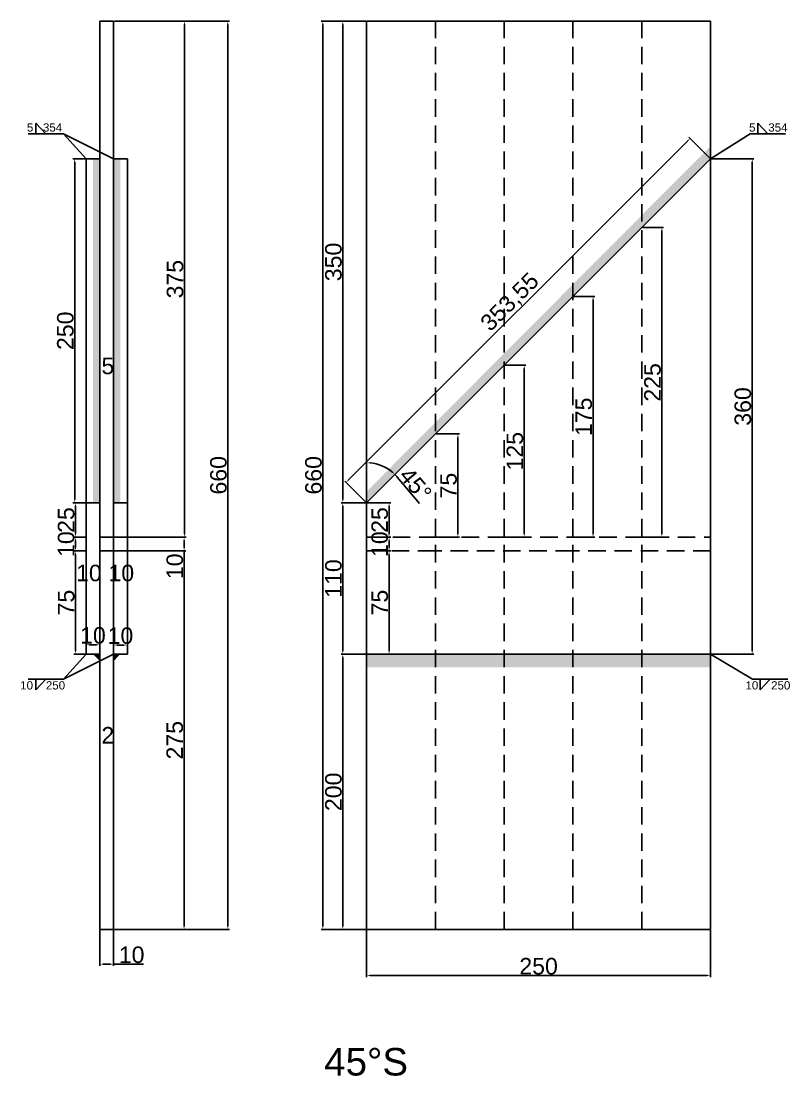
# Model space of a CAD drawing. Header units: millimetres. Extents: x 1455 to 24185, y -7314 to 4772.
# Drawn here: x 4945 to 5504, y -3964 to -3198 of the extents above; entities that cross this region are included whole.
import ezdxf

# ---------------------------------------------------------------- set-up
doc = ezdxf.new("R2010")
doc.units = ezdxf.units.MM
doc.linetypes.add('DASHED', pattern=[19.05, 12.7, -6.35])
doc.linetypes.add('JIS_09_08', pattern=[10.75, 8, -0.55, 0.55, -0.55, 0.55, -0.55])
for name, color, linetype in [('尺寸标注', 6, 'Continuous'), ('标号', 4, 'Continuous'), ('焊缝', 250, 'Continuous')]:
    doc.layers.add(name, color=color, linetype=linetype)
doc.styles.get("Standard").update_dxf_attribs({"font": 'arial.ttf'})
doc.dimstyles.new('ISO-25-JHF', dxfattribs={"dimtxt": 12, "dimasz": 2.5, "dimexe": 1.25, "dimexo": 0.625, "dimtad": 1, "dimtxsty": 'Standard', "dimcen": 2.5, "dimadec": 0, "dimazin": 0, "dimtfac": 1, "dimtmove": 0, "dimatfit": 3, "dimfxl": 1, "dimarcsym": 0})

# ---------------------------------------------------------------- blocks, each defined once
blk = doc.blocks.new('*D527')
at = {"layer": 'Defpoints', "color": 0, "transparency": 16777216}
for p in [(5002.03, -3857.61), (5012.03, -3857.61), (5012.03, -3882.81)]:
    blk.add_point(p, dxfattribs=at)
at = {"layer": '尺寸标注', "color": 0, "lineweight": -2, "transparency": 16777216}
for p, q in [((5002.03, -3858.23), (5002.03, -3884.06)), ((5012.03, -3858.23), (5012.03, -3884.06)), ((5004.53, -3882.81), (5009.53, -3882.81)), ((5012.03, -3882.81), (5033.8, -3882.81))]:
    blk.add_line(p, q, dxfattribs=at)
at = {"layer": '尺寸标注', "color": 0, "transparency": 16777216}
for points in [[(5004.53, -3882.39), (5004.53, -3883.22), (5002.03, -3882.81)], [(5009.53, -3882.39), (5009.53, -3883.22), (5012.03, -3882.81)]]:
    blk.add_solid(points, dxfattribs=at)
at = {"layer": '尺寸标注', "color": 0, "transparency": 16777216, "insert": (5025.17, -3876.05), "char_height": 12, "attachment_point": 5}
blk.add_mtext('10', dxfattribs=at)
blk = doc.blocks.new('*D528')
at = {"layer": 'Defpoints', "color": 0, "transparency": 16777216}
for p in [(5002.03, -3650.72), (4992.03, -3657.61), (5002.03, -3657.61)]:
    blk.add_point(p, dxfattribs=at)
at = {"layer": '尺寸标注', "color": 0, "lineweight": -2, "transparency": 16777216}
for p, q in [((4992.03, -3656.98), (4992.03, -3649.47)), ((4994.53, -3650.72), (4999.53, -3650.72)), ((5002.03, -3656.98), (5002.03, -3649.47))]:
    blk.add_line(p, q, dxfattribs=at)
at = {"layer": '尺寸标注', "color": 0, "transparency": 16777216}
for points in [[(4994.53, -3650.31), (4994.53, -3651.14), (4992.03, -3650.72)], [(4999.53, -3650.31), (4999.53, -3651.14), (5002.03, -3650.72)]]:
    blk.add_solid(points, dxfattribs=at)
at = {"layer": '尺寸标注', "color": 0, "transparency": 16777216, "insert": (4997.03, -3643.97), "char_height": 12, "attachment_point": 5}
blk.add_mtext('10', dxfattribs=at)
blk = doc.blocks.new('*D529')
at = {"layer": 'Defpoints', "color": 0, "transparency": 16777216}
for p in [(5022.03, -3650.94), (5012.03, -3657.61), (5022.03, -3657.61)]:
    blk.add_point(p, dxfattribs=at)
at = {"layer": '尺寸标注', "color": 0, "lineweight": -2, "transparency": 16777216}
for p, q in [((5012.03, -3656.98), (5012.03, -3649.69)), ((5014.53, -3650.94), (5019.53, -3650.94)), ((5022.03, -3656.98), (5022.03, -3649.69))]:
    blk.add_line(p, q, dxfattribs=at)
at = {"layer": '尺寸标注', "color": 0, "transparency": 16777216}
for points in [[(5014.53, -3650.52), (5014.53, -3651.36), (5012.03, -3650.94)], [(5019.53, -3650.52), (5019.53, -3651.36), (5022.03, -3650.94)]]:
    blk.add_solid(points, dxfattribs=at)
at = {"layer": '尺寸标注', "color": 0, "transparency": 16777216, "insert": (5017.03, -3644.19), "char_height": 12, "attachment_point": 5}
blk.add_mtext('10', dxfattribs=at)
blk = doc.blocks.new('*D483')
at = {"layer": 'Defpoints', "color": 0, "transparency": 16777216}
for p in [(5012.03, -3197.61), (5012.03, -3572.61), (5063.5, -3572.61)]:
    blk.add_point(p, dxfattribs=at)
at = {"layer": '尺寸标注', "color": 0, "lineweight": -2, "transparency": 16777216}
for p, q in [((5012.66, -3197.61), (5064.75, -3197.61)), ((5063.5, -3200.11), (5063.5, -3570.11)), ((5012.66, -3572.61), (5064.75, -3572.61))]:
    blk.add_line(p, q, dxfattribs=at)
at = {"layer": '尺寸标注', "color": 0, "transparency": 16777216}
for points in [[(5063.08, -3200.11), (5063.92, -3200.11), (5063.5, -3197.61)], [(5063.08, -3570.11), (5063.92, -3570.11), (5063.5, -3572.61)]]:
    blk.add_solid(points, dxfattribs=at)
at = {"layer": '尺寸标注', "color": 0, "transparency": 16777216, "insert": (5056.74, -3385.11), "char_height": 12, "attachment_point": 5, "rotation": 90}
blk.add_mtext('375', dxfattribs=at)
blk = doc.blocks.new('*D484')
at = {"layer": 'Defpoints', "color": 0, "transparency": 16777216}
for p in [(5063.5, -3572.61), (5063.29, -3582.61), (5063.5, -3582.61)]:
    blk.add_point(p, dxfattribs=at)
at = {"layer": '尺寸标注', "color": 0, "lineweight": -2, "transparency": 16777216}
for p, q in [((5062.88, -3572.61), (5062.04, -3572.61)), ((5063.29, -3575.11), (5063.29, -3580.11)), ((5062.88, -3582.61), (5062.04, -3582.61)), ((5063.29, -3582.61), (5063.29, -3602.38))]:
    blk.add_line(p, q, dxfattribs=at)
at = {"layer": '尺寸标注', "color": 0, "transparency": 16777216}
for points in [[(5062.88, -3575.11), (5063.71, -3575.11), (5063.29, -3572.61)], [(5062.88, -3580.11), (5063.71, -3580.11), (5063.29, -3582.61)]]:
    blk.add_solid(points, dxfattribs=at)
at = {"layer": '尺寸标注', "color": 0, "transparency": 16777216, "insert": (5056.54, -3593.74), "char_height": 12, "attachment_point": 5, "rotation": 90}
blk.add_mtext('10', dxfattribs=at)
blk = doc.blocks.new('*D530')
at = {"layer": 'Defpoints', "color": 0, "transparency": 16777216}
for p in [(5012.03, -3197.61), (5095.03, -3197.61), (5012.03, -3857.61)]:
    blk.add_point(p, dxfattribs=at)
at = {"layer": '尺寸标注', "color": 0, "lineweight": -2, "transparency": 16777216}
for p, q in [((5012.66, -3197.61), (5096.28, -3197.61)), ((5095.03, -3855.11), (5095.03, -3200.11)), ((5012.66, -3857.61), (5096.28, -3857.61))]:
    blk.add_line(p, q, dxfattribs=at)
at = {"layer": '尺寸标注', "color": 0, "transparency": 16777216}
for points in [[(5094.61, -3200.11), (5095.44, -3200.11), (5095.03, -3197.61)], [(5094.61, -3855.11), (5095.44, -3855.11), (5095.03, -3857.61)]]:
    blk.add_solid(points, dxfattribs=at)
at = {"layer": '尺寸标注', "color": 0, "transparency": 16777216, "insert": (5088.27, -3527.61), "char_height": 12, "attachment_point": 5, "rotation": 90}
blk.add_mtext('660', dxfattribs=at)
blk = doc.blocks.new('*D531')
at = {"layer": 'Defpoints', "color": 0, "transparency": 16777216}
for p in [(5012.03, -3582.61), (5012.03, -3857.61), (5063.26, -3857.61)]:
    blk.add_point(p, dxfattribs=at)
at = {"layer": '尺寸标注', "color": 0, "lineweight": -2, "transparency": 16777216}
for p, q in [((5012.66, -3582.61), (5064.51, -3582.61)), ((5063.26, -3585.11), (5063.26, -3855.11)), ((5012.66, -3857.61), (5064.51, -3857.61))]:
    blk.add_line(p, q, dxfattribs=at)
at = {"layer": '尺寸标注', "color": 0, "transparency": 16777216}
for points in [[(5062.84, -3585.11), (5063.68, -3585.11), (5063.26, -3582.61)], [(5062.84, -3855.11), (5063.68, -3855.11), (5063.26, -3857.61)]]:
    blk.add_solid(points, dxfattribs=at)
at = {"layer": '尺寸标注', "color": 0, "transparency": 16777216, "insert": (5056.51, -3720.11), "char_height": 12, "attachment_point": 5, "rotation": 90}
blk.add_mtext('275', dxfattribs=at)
blk = doc.blocks.new('*D532')
at = {"layer": 'Defpoints', "color": 0, "transparency": 16777216}
for p in [(4984.35, -3582.61), (4992.03, -3582.61), (4992.03, -3657.61)]:
    blk.add_point(p, dxfattribs=at)
at = {"layer": '尺寸标注', "color": 0, "lineweight": -2, "transparency": 16777216}
for p, q in [((4991.41, -3582.61), (4983.1, -3582.61)), ((4984.35, -3655.11), (4984.35, -3585.11)), ((4991.41, -3657.61), (4983.1, -3657.61))]:
    blk.add_line(p, q, dxfattribs=at)
at = {"layer": '尺寸标注', "color": 0, "transparency": 16777216}
for points in [[(4983.94, -3585.11), (4984.77, -3585.11), (4984.35, -3582.61)], [(4983.94, -3655.11), (4984.77, -3655.11), (4984.35, -3657.61)]]:
    blk.add_solid(points, dxfattribs=at)
at = {"layer": '尺寸标注', "color": 0, "transparency": 16777216, "insert": (4977.63, -3620.11), "char_height": 12, "attachment_point": 5, "rotation": 90}
blk.add_mtext('75', dxfattribs=at)
blk = doc.blocks.new('*D533')
at = {"layer": 'Defpoints', "color": 0, "transparency": 16777216}
for p in [(4984.35, -3547.61), (4992.03, -3547.61), (4992.03, -3572.61)]:
    blk.add_point(p, dxfattribs=at)
at = {"layer": '尺寸标注', "color": 0, "lineweight": -2, "transparency": 16777216}
for p, q in [((4991.41, -3547.61), (4983.1, -3547.61)), ((4984.35, -3570.11), (4984.35, -3550.11)), ((4991.41, -3572.61), (4983.1, -3572.61))]:
    blk.add_line(p, q, dxfattribs=at)
at = {"layer": '尺寸标注', "color": 0, "transparency": 16777216}
for points in [[(4983.94, -3550.11), (4984.77, -3550.11), (4984.35, -3547.61)], [(4983.94, -3570.11), (4984.77, -3570.11), (4984.35, -3572.61)]]:
    blk.add_solid(points, dxfattribs=at)
at = {"layer": '尺寸标注', "color": 0, "transparency": 16777216, "insert": (4977.6, -3560.11), "char_height": 12, "attachment_point": 5, "rotation": 90}
blk.add_mtext('25', dxfattribs=at)
blk = doc.blocks.new('*D485')
at = {"layer": 'Defpoints', "color": 0, "transparency": 16777216}
for p in [(4982.03, -3572.61), (4984.35, -3572.61), (4982.03, -3582.61)]:
    blk.add_point(p, dxfattribs=at)
at = {"layer": '尺寸标注', "color": 0, "lineweight": -2, "transparency": 16777216}
for p, q in [((4982.66, -3572.61), (4985.6, -3572.61)), ((4984.35, -3580.11), (4984.35, -3575.11)), ((4982.66, -3582.61), (4985.6, -3582.61))]:
    blk.add_line(p, q, dxfattribs=at)
at = {"layer": '尺寸标注', "color": 0, "transparency": 16777216}
for points in [[(4983.94, -3575.11), (4984.77, -3575.11), (4984.35, -3572.61)], [(4983.94, -3580.11), (4984.77, -3580.11), (4984.35, -3582.61)]]:
    blk.add_solid(points, dxfattribs=at)
at = {"layer": '尺寸标注', "color": 0, "transparency": 16777216, "insert": (4977.6, -3577.61), "char_height": 12, "attachment_point": 5, "rotation": 90}
blk.add_mtext('10', dxfattribs=at)
blk = doc.blocks.new('*D486')
at = {"layer": 'Defpoints', "color": 0, "transparency": 16777216}
for p in [(5195.89, -3247.61), (5295.89, -3447.61), (5203.42, -3519.49), (5195.89, -3547.61), (5195.89, -3907.61)]:
    blk.add_point(p, dxfattribs=at)
at = {"layer": '尺寸标注', "color": 0, "lineweight": -2, "transparency": 16777216}
blk.add_line((5218.17, -3528.87), (5234.44, -3548.2), dxfattribs=at)
for start, end in [(49.92197, 85.07803), (40.07803, 45)]:
    blk.add_arc((5195.89, -3547.61), 29.11, start, end, dxfattribs=at)
at = {"layer": '尺寸标注', "color": 0, "transparency": 16777216}
for points in [[(5198.37, -3519.02), (5198.41, -3518.19), (5195.89, -3518.5)], [(5214.91, -3525.03), (5214.35, -3525.64), (5216.47, -3527.02)]]:
    blk.add_solid(points, dxfattribs=at)
at = {"layer": '尺寸标注', "color": 0, "transparency": 16777216, "insert": (5231.45, -3534.2), "char_height": 12, "attachment_point": 5, "rotation": 310.07803}
blk.add_mtext('45°', dxfattribs=at)
blk = doc.blocks.new('*D487')
at = {"layer": 'Defpoints', "color": 0, "transparency": 16777216}
for p in [(5195.89, -3857.61), (5445.89, -3857.61), (5445.89, -3891.11)]:
    blk.add_point(p, dxfattribs=at)
at = {"layer": '尺寸标注', "color": 0, "lineweight": -2, "transparency": 16777216}
for p, q in [((5195.89, -3858.23), (5195.89, -3892.36)), ((5445.89, -3858.23), (5445.89, -3892.36)), ((5198.39, -3891.11), (5443.39, -3891.11))]:
    blk.add_line(p, q, dxfattribs=at)
at = {"layer": '尺寸标注', "color": 0, "transparency": 16777216}
for points in [[(5198.39, -3890.69), (5198.39, -3891.53), (5195.89, -3891.11)], [(5443.39, -3890.69), (5443.39, -3891.53), (5445.89, -3891.11)]]:
    blk.add_solid(points, dxfattribs=at)
at = {"layer": '尺寸标注', "color": 0, "transparency": 16777216, "insert": (5320.89, -3884.36), "char_height": 12, "attachment_point": 5}
blk.add_mtext('250', dxfattribs=at)
blk = doc.blocks.new('*D534')
at = {"layer": 'Defpoints', "color": 0, "transparency": 16777216}
for p in [(5195.89, -3197.61), (5164.1, -3857.61), (5195.89, -3857.61)]:
    blk.add_point(p, dxfattribs=at)
at = {"layer": '尺寸标注', "color": 0, "lineweight": -2, "transparency": 16777216}
for p, q in [((5195.27, -3197.61), (5162.85, -3197.61)), ((5164.1, -3200.11), (5164.1, -3855.11)), ((5195.27, -3857.61), (5162.85, -3857.61))]:
    blk.add_line(p, q, dxfattribs=at)
at = {"layer": '尺寸标注', "color": 0, "transparency": 16777216}
for points in [[(5163.69, -3200.11), (5164.52, -3200.11), (5164.1, -3197.61)], [(5163.69, -3855.11), (5164.52, -3855.11), (5164.1, -3857.61)]]:
    blk.add_solid(points, dxfattribs=at)
at = {"layer": '尺寸标注', "color": 0, "transparency": 16777216, "insert": (5157.35, -3527.61), "char_height": 12, "attachment_point": 5, "rotation": 90}
blk.add_mtext('660', dxfattribs=at)
blk = doc.blocks.new('*D535')
at = {"layer": 'Defpoints', "color": 0, "transparency": 16777216}
for p in [(5445.89, -3297.61), (5476.13, -3297.61), (5445.89, -3657.61)]:
    blk.add_point(p, dxfattribs=at)
at = {"layer": '尺寸标注', "color": 0, "lineweight": -2, "transparency": 16777216}
for p, q in [((5446.52, -3297.61), (5477.38, -3297.61)), ((5476.13, -3655.11), (5476.13, -3300.11)), ((5446.52, -3657.61), (5477.38, -3657.61))]:
    blk.add_line(p, q, dxfattribs=at)
at = {"layer": '尺寸标注', "color": 0, "transparency": 16777216}
for points in [[(5475.71, -3300.11), (5476.55, -3300.11), (5476.13, -3297.61)], [(5475.71, -3655.11), (5476.55, -3655.11), (5476.13, -3657.61)]]:
    blk.add_solid(points, dxfattribs=at)
at = {"layer": '尺寸标注', "color": 0, "transparency": 16777216, "insert": (5469.37, -3477.61), "char_height": 12, "attachment_point": 5, "rotation": 90}
blk.add_mtext('360', dxfattribs=at)
blk = doc.blocks.new('*D536')
at = {"layer": 'Defpoints', "color": 0, "transparency": 16777216}
for p in [(5195.89, -3547.61), (5178.62, -3657.61), (5195.89, -3657.61)]:
    blk.add_point(p, dxfattribs=at)
at = {"layer": '尺寸标注', "color": 0, "lineweight": -2, "transparency": 16777216}
for p, q in [((5195.27, -3547.61), (5177.37, -3547.61)), ((5178.62, -3550.11), (5178.62, -3655.11)), ((5195.27, -3657.61), (5177.37, -3657.61))]:
    blk.add_line(p, q, dxfattribs=at)
at = {"layer": '尺寸标注', "color": 0, "transparency": 16777216}
for points in [[(5178.2, -3550.11), (5179.03, -3550.11), (5178.62, -3547.61)], [(5178.2, -3655.11), (5179.03, -3655.11), (5178.62, -3657.61)]]:
    blk.add_solid(points, dxfattribs=at)
at = {"layer": '尺寸标注', "color": 0, "transparency": 16777216, "insert": (5171.86, -3602.61), "char_height": 12, "attachment_point": 5, "rotation": 90}
blk.add_mtext('110', dxfattribs=at)
blk = doc.blocks.new('*D537')
at = {"layer": 'Defpoints', "color": 0, "transparency": 16777216}
for p in [(5195.89, -3582.61), (5195.89, -3657.61), (5212.23, -3657.61)]:
    blk.add_point(p, dxfattribs=at)
at = {"layer": '尺寸标注', "color": 0, "lineweight": -2, "transparency": 16777216}
for p, q in [((5196.52, -3582.61), (5213.48, -3582.61)), ((5212.23, -3585.11), (5212.23, -3655.11)), ((5196.52, -3657.61), (5213.48, -3657.61))]:
    blk.add_line(p, q, dxfattribs=at)
at = {"layer": '尺寸标注', "color": 0, "transparency": 16777216}
for points in [[(5211.81, -3585.11), (5212.65, -3585.11), (5212.23, -3582.61)], [(5211.81, -3655.11), (5212.65, -3655.11), (5212.23, -3657.61)]]:
    blk.add_solid(points, dxfattribs=at)
at = {"layer": '尺寸标注', "color": 0, "transparency": 16777216, "insert": (5205.5, -3620.11), "char_height": 12, "attachment_point": 5, "rotation": 90}
blk.add_mtext('75', dxfattribs=at)
blk = doc.blocks.new('*D538')
at = {"layer": 'Defpoints', "color": 0, "transparency": 16777216}
for p in [(5195.89, -3572.61), (5212.23, -3572.61), (5195.89, -3582.61)]:
    blk.add_point(p, dxfattribs=at)
at = {"layer": '尺寸标注', "color": 0, "lineweight": -2, "transparency": 16777216}
for p, q in [((5196.52, -3572.61), (5213.48, -3572.61)), ((5212.23, -3580.11), (5212.23, -3575.11)), ((5196.52, -3582.61), (5213.48, -3582.61))]:
    blk.add_line(p, q, dxfattribs=at)
at = {"layer": '尺寸标注', "color": 0, "transparency": 16777216}
for points in [[(5211.81, -3575.11), (5212.65, -3575.11), (5212.23, -3572.61)], [(5211.81, -3580.11), (5212.65, -3580.11), (5212.23, -3582.61)]]:
    blk.add_solid(points, dxfattribs=at)
at = {"layer": '尺寸标注', "color": 0, "transparency": 16777216, "insert": (5205.48, -3577.61), "char_height": 12, "attachment_point": 5, "rotation": 90}
blk.add_mtext('10', dxfattribs=at)
blk = doc.blocks.new('*D488')
at = {"layer": 'Defpoints', "color": 0, "transparency": 16777216}
for p in [(5195.89, -3547.61), (5212.23, -3547.61), (5195.89, -3572.61)]:
    blk.add_point(p, dxfattribs=at)
at = {"layer": '尺寸标注', "color": 0, "lineweight": -2, "transparency": 16777216}
for p, q in [((5196.52, -3547.61), (5213.48, -3547.61)), ((5212.23, -3570.11), (5212.23, -3550.11)), ((5196.52, -3572.61), (5213.48, -3572.61))]:
    blk.add_line(p, q, dxfattribs=at)
at = {"layer": '尺寸标注', "color": 0, "transparency": 16777216}
for points in [[(5211.81, -3550.11), (5212.65, -3550.11), (5212.23, -3547.61)], [(5211.81, -3570.11), (5212.65, -3570.11), (5212.23, -3572.61)]]:
    blk.add_solid(points, dxfattribs=at)
at = {"layer": '尺寸标注', "color": 0, "transparency": 16777216, "insert": (5205.48, -3560.11), "char_height": 12, "attachment_point": 5, "rotation": 90}
blk.add_mtext('25', dxfattribs=at)
blk = doc.blocks.new('*D539')
at = {"layer": 'Defpoints', "color": 0, "transparency": 16777216}
for p in [(5178.62, -3657.61), (5195.89, -3657.61), (5195.89, -3857.61)]:
    blk.add_point(p, dxfattribs=at)
at = {"layer": '尺寸标注', "color": 0, "lineweight": -2, "transparency": 16777216}
for p, q in [((5195.27, -3657.61), (5177.37, -3657.61)), ((5178.62, -3855.11), (5178.62, -3660.11)), ((5195.27, -3857.61), (5177.37, -3857.61))]:
    blk.add_line(p, q, dxfattribs=at)
at = {"layer": '尺寸标注', "color": 0, "transparency": 16777216}
for points in [[(5178.2, -3660.11), (5179.03, -3660.11), (5178.62, -3657.61)], [(5178.2, -3855.11), (5179.03, -3855.11), (5178.62, -3857.61)]]:
    blk.add_solid(points, dxfattribs=at)
at = {"layer": '尺寸标注', "color": 0, "transparency": 16777216, "insert": (5171.86, -3757.61), "char_height": 12, "attachment_point": 5, "rotation": 90}
blk.add_mtext('200', dxfattribs=at)
blk = doc.blocks.new('*D489')
at = {"layer": 'Defpoints', "color": 0, "transparency": 16777216}
for p in [(5178.62, -3197.61), (5195.89, -3197.61), (5195.89, -3547.61)]:
    blk.add_point(p, dxfattribs=at)
at = {"layer": '尺寸标注', "color": 0, "lineweight": -2, "transparency": 16777216}
for p, q in [((5195.27, -3197.61), (5177.37, -3197.61)), ((5178.62, -3545.11), (5178.62, -3200.11)), ((5195.27, -3547.61), (5177.37, -3547.61))]:
    blk.add_line(p, q, dxfattribs=at)
at = {"layer": '尺寸标注', "color": 0, "transparency": 16777216}
for points in [[(5178.2, -3200.11), (5179.03, -3200.11), (5178.62, -3197.61)], [(5178.2, -3545.11), (5179.03, -3545.11), (5178.62, -3547.61)]]:
    blk.add_solid(points, dxfattribs=at)
at = {"layer": '尺寸标注', "color": 0, "transparency": 16777216, "insert": (5171.86, -3372.61), "char_height": 12, "attachment_point": 5, "rotation": 90}
blk.add_mtext('350', dxfattribs=at)
blk = doc.blocks.new('*D540')
at = {"layer": 'Defpoints', "color": 0, "transparency": 16777216}
for p in [(5431.03, -3282.74), (5445.89, -3297.61), (5195.89, -3547.61)]:
    blk.add_point(p, dxfattribs=at)
at = {"layer": '尺寸标注', "color": 0, "lineweight": -2, "transparency": 16777216}
for p, q in [((5182.79, -3530.98), (5429.26, -3284.51)), ((5445.45, -3297.17), (5430.14, -3281.86)), ((5195.45, -3547.17), (5180.14, -3531.86))]:
    blk.add_line(p, q, dxfattribs=at)
at = {"layer": '尺寸标注', "color": 0, "transparency": 16777216}
for points in [[(5428.96, -3284.22), (5429.55, -3284.81), (5431.03, -3282.74)], [(5182.5, -3530.68), (5183.09, -3531.27), (5181.03, -3532.74)]]:
    blk.add_solid(points, dxfattribs=at)
at = {"layer": '尺寸标注', "color": 0, "transparency": 16777216, "insert": (5300.49, -3402.2), "char_height": 12, "attachment_point": 5, "rotation": 45}
blk.add_mtext('353,55', dxfattribs=at)
blk = doc.blocks.new('*D541')
at = {"layer": 'Defpoints', "color": 0, "transparency": 16777216}
for p in [(4983.77, -3297.61), (4992.03, -3297.61), (4992.03, -3547.61)]:
    blk.add_point(p, dxfattribs=at)
at = {"layer": '尺寸标注', "color": 0, "lineweight": -2, "transparency": 16777216}
for p, q in [((4991.41, -3297.61), (4982.52, -3297.61)), ((4983.77, -3545.11), (4983.77, -3300.11)), ((4991.41, -3547.61), (4982.52, -3547.61))]:
    blk.add_line(p, q, dxfattribs=at)
at = {"layer": '尺寸标注', "color": 0, "transparency": 16777216}
for points in [[(4983.35, -3300.11), (4984.19, -3300.11), (4983.77, -3297.61)], [(4983.35, -3545.11), (4984.19, -3545.11), (4983.77, -3547.61)]]:
    blk.add_solid(points, dxfattribs=at)
at = {"layer": '尺寸标注', "color": 0, "transparency": 16777216, "insert": (4977.02, -3422.61), "char_height": 12, "attachment_point": 5, "rotation": 90}
blk.add_mtext('250', dxfattribs=at)
blk = doc.blocks.new('*D587')
at = {"layer": 'Defpoints', "color": 0, "transparency": 16777216}
for p in [(5295.89, -3447.61), (5310.48, -3447.61), (5295.89, -3572.61)]:
    blk.add_point(p, dxfattribs=at)
at = {"layer": '尺寸标注', "color": 0, "lineweight": -2, "transparency": 16777216}
for p, q in [((5296.52, -3447.61), (5311.73, -3447.61)), ((5310.48, -3570.11), (5310.48, -3450.11)), ((5296.52, -3572.61), (5311.73, -3572.61))]:
    blk.add_line(p, q, dxfattribs=at)
at = {"layer": '尺寸标注', "color": 0, "transparency": 16777216}
for points in [[(5310.06, -3450.11), (5310.89, -3450.11), (5310.48, -3447.61)], [(5310.06, -3570.11), (5310.89, -3570.11), (5310.48, -3572.61)]]:
    blk.add_solid(points, dxfattribs=at)
at = {"layer": '尺寸标注', "color": 0, "transparency": 16777216, "insert": (5303.72, -3510.11), "char_height": 12, "attachment_point": 5, "rotation": 90}
blk.add_mtext('125', dxfattribs=at)
blk = doc.blocks.new('*D588')
at = {"layer": 'Defpoints', "color": 0, "transparency": 16777216}
for p in [(5345.89, -3397.61), (5360.48, -3397.61), (5345.89, -3572.61)]:
    blk.add_point(p, dxfattribs=at)
at = {"layer": '尺寸标注', "color": 0, "lineweight": -2, "transparency": 16777216}
for p, q in [((5346.52, -3397.61), (5361.73, -3397.61)), ((5360.48, -3570.11), (5360.48, -3400.11)), ((5346.52, -3572.61), (5361.73, -3572.61))]:
    blk.add_line(p, q, dxfattribs=at)
at = {"layer": '尺寸标注', "color": 0, "transparency": 16777216}
for points in [[(5360.06, -3400.11), (5360.89, -3400.11), (5360.48, -3397.61)], [(5360.06, -3570.11), (5360.89, -3570.11), (5360.48, -3572.61)]]:
    blk.add_solid(points, dxfattribs=at)
at = {"layer": '尺寸标注', "color": 0, "transparency": 16777216, "insert": (5353.72, -3485.11), "char_height": 12, "attachment_point": 5, "rotation": 90}
blk.add_mtext('175', dxfattribs=at)
blk = doc.blocks.new('*D589')
at = {"layer": 'Defpoints', "color": 0, "transparency": 16777216}
for p in [(5245.89, -3497.61), (5262.23, -3497.61), (5245.89, -3572.61)]:
    blk.add_point(p, dxfattribs=at)
at = {"layer": '尺寸标注', "color": 0, "lineweight": -2, "transparency": 16777216}
for p, q in [((5246.52, -3497.61), (5263.48, -3497.61)), ((5262.23, -3570.11), (5262.23, -3500.11)), ((5246.52, -3572.61), (5263.48, -3572.61))]:
    blk.add_line(p, q, dxfattribs=at)
at = {"layer": '尺寸标注', "color": 0, "transparency": 16777216}
for points in [[(5261.81, -3500.11), (5262.65, -3500.11), (5262.23, -3497.61)], [(5261.81, -3570.11), (5262.65, -3570.11), (5262.23, -3572.61)]]:
    blk.add_solid(points, dxfattribs=at)
at = {"layer": '尺寸标注', "color": 0, "transparency": 16777216, "insert": (5255.5, -3535.11), "char_height": 12, "attachment_point": 5, "rotation": 90}
blk.add_mtext('75', dxfattribs=at)
blk = doc.blocks.new('*D590')
at = {"layer": 'Defpoints', "color": 0, "transparency": 16777216}
for p in [(5395.89, -3347.61), (5410.48, -3347.61), (5395.89, -3572.61)]:
    blk.add_point(p, dxfattribs=at)
at = {"layer": '尺寸标注', "color": 0, "lineweight": -2, "transparency": 16777216}
for p, q in [((5396.52, -3347.61), (5411.73, -3347.61)), ((5410.48, -3570.11), (5410.48, -3350.11)), ((5396.52, -3572.61), (5411.73, -3572.61))]:
    blk.add_line(p, q, dxfattribs=at)
at = {"layer": '尺寸标注', "color": 0, "transparency": 16777216}
for points in [[(5410.06, -3350.11), (5410.89, -3350.11), (5410.48, -3347.61)], [(5410.06, -3570.11), (5410.89, -3570.11), (5410.48, -3572.61)]]:
    blk.add_solid(points, dxfattribs=at)
at = {"layer": '尺寸标注', "color": 0, "transparency": 16777216, "insert": (5403.72, -3460.11), "char_height": 12, "attachment_point": 5, "rotation": 90}
blk.add_mtext('225', dxfattribs=at)

msp = doc.modelspace()

# ---------------------------------------------------------------- hatches: boundary and pattern name
at = {"layer": '焊缝'}
h = msp.add_hatch(color=250, dxfattribs=at)
h.dxf.hatch_style = 1
h.paths.add_polyline_path([(5195.89, -3539.408), (5195.89, -3547.608), (5445.89, -3297.608), (5445.89, -3288.458)])
h = msp.add_hatch(color=250, dxfattribs=at)
h.dxf.hatch_style = 1
h.paths.add_polyline_path([(5002.032, -3297.608), (4997.032, -3297.608), (4997.032, -3547.608), (5002.047, -3547.608)])
h = msp.add_hatch(color=250, dxfattribs=at)
h.dxf.hatch_style = 1
h.paths.add_polyline_path([(5017.032, -3297.608), (5012.032, -3297.608), (5012.032, -3547.608), (5017.047, -3547.608)])
h = msp.add_hatch(color=250, dxfattribs=at)
h.dxf.hatch_style = 1
h.paths.add_polyline_path([(5002.032, -3662.608), (4997.032, -3657.608), (5002.032, -3657.608)])
h = msp.add_hatch(color=250, dxfattribs=at)
h.dxf.hatch_style = 1
h.paths.add_polyline_path([(5012.032, -3662.608), (5017.032, -3657.608), (5012.032, -3657.608)])
h = msp.add_hatch(color=250, dxfattribs=at)
h.dxf.hatch_style = 1
h.paths.add_polyline_path([(5195.89, -3657.178), (5195.89, -3667.178), (5445.89, -3667.178), (5445.89, -3657.178)])

# ---------------------------------------------------------------- linework, layer by layer
for p, q in [((5002.032, -3197.608), (5012.032, -3197.608)), ((5002.032, -3197.608), (5002.032, -3572.608)), ((5012.032, -3197.608), (5012.032, -3572.608)), ((5195.89, -3857.608), (5195.89, -3197.608)), ((5445.89, -3197.608), (5195.89, -3197.608)), ((5445.89, -3197.608), (5445.89, -3857.608)), ((5445.89, -3857.608), (5445.89, -3197.608)), ((4992.032, -3297.608), (4992.032, -3657.608)), ((5002.032, -3297.608), (4992.032, -3297.608)), ((5022.032, -3297.608), (5012.032, -3297.608)), ((5022.032, -3297.608), (5022.032, -3657.608)), ((5195.89, -3547.608), (5445.89, -3297.608)), ((5002.032, -3547.608), (4992.032, -3547.608)), ((5022.032, -3547.608), (5012.032, -3547.608)), ((5022.032, -3572.608), (5002.032, -3572.608)), ((5002.032, -3572.608), (5002.032, -3582.608)), ((5012.032, -3572.608), (5012.032, -3582.608)), ((5022.032, -3582.608), (5002.032, -3582.608)), ((5002.032, -3857.608), (5002.032, -3582.608)), ((5012.032, -3857.608), (5012.032, -3582.608)), ((4992.032, -3657.608), (5002.032, -3657.608)), ((5022.032, -3657.608), (5012.032, -3657.608)), ((5245.89, -3657.608), (5195.89, -3657.608)), ((5345.89, -3657.608), (5245.89, -3657.608)), ((5445.89, -3657.608), (5345.89, -3657.608)), ((5002.032, -3857.608), (5012.032, -3857.608)), ((5245.89, -3857.608), (5195.89, -3857.608)), ((5345.89, -3857.608), (5245.89, -3857.608)), ((5445.89, -3857.608), (5345.89, -3857.608))]:
    msp.add_line(p, q)
at = {"linetype": 'DASHED'}
for p, q in [((5245.89, -3857.608), (5245.89, -3197.608)), ((5295.89, -3857.608), (5295.89, -3197.608)), ((5345.89, -3857.608), (5345.89, -3197.608)), ((5395.89, -3857.608), (5395.89, -3197.608)), ((5195.89, -3572.608), (5245.89, -3572.608)), ((5245.89, -3572.608), (5345.89, -3572.608)), ((5345.89, -3572.608), (5445.89, -3572.608)), ((5245.89, -3582.608), (5195.89, -3582.608)), ((5345.89, -3582.608), (5245.89, -3582.608)), ((5445.89, -3582.608), (5345.89, -3582.608))]:
    msp.add_line(p, q, dxfattribs=at)
at = {"linetype": 'JIS_09_08'}
msp.add_line((5345.89, -3197.608), (5445.89, -3197.608), dxfattribs=at)
at = {"layer": '尺寸标注'}
for p, q in [((4955.527, -3279.418), (4955.527, -3271.653)), ((4955.527, -3271.653), (4962.759, -3279.418)), ((5480.297, -3271.653), (5487.529, -3279.418)), ((5480.297, -3271.653), (5480.297, -3279.418)), ((4975.64, -3279.418), (4949.877, -3279.418)), ((4992.032, -3297.608), (4975.64, -3279.418)), ((4975.64, -3279.418), (5012.032, -3297.608)), ((5445.89, -3297.608), (5474.648, -3279.418)), ((5500.411, -3279.418), (5474.648, -3279.418)), ((4992.032, -3657.608), (4975.64, -3675.797)), ((4975.64, -3675.797), (5012.032, -3657.608)), ((5445.89, -3657.608), (5476.34, -3675.797)), ((4975.64, -3675.797), (4949.877, -3675.797)), ((4955.527, -3675.797), (4955.527, -3683.562)), ((4955.527, -3683.562), (4962.759, -3675.797)), ((5502.103, -3675.797), (5476.34, -3675.797)), ((5481.99, -3675.797), (5481.99, -3683.562)), ((5481.99, -3683.562), (5489.222, -3675.797))]:
    msp.add_line(p, q, dxfattribs=at)

# ---------------------------------------------------------------- texts
at = {"insert": (5165.125, -3943.714), "char_height": 20, "attachment_point": 1}
msp.add_mtext_dynamic_manual_height_columns('45°S ', width=70.10425, gutter_width=12.5, heights=[0], dxfattribs=at)
at = {"layer": '尺寸标注', "char_height": 6}
for s, insert, attachment_point in [('5   354', (4949.057, -3271.901), 1), ('5    354', (5473.828, -3271.901), 1), ('\\pt0;10    250', (4944.186, -3683.315), 7), ('10    250', (5471.233, -3683.315), 7)]:
    msp.add_mtext_dynamic_manual_height_columns(s, width=68.30832, gutter_width=12.5, heights=[0], dxfattribs=dict(at, insert=insert, attachment_point=attachment_point))
at = {"layer": '标号', "char_height": 12, "attachment_point": 7}
for s, insert in [('5', (5003.227, -3454.318)), ('10 ', (4984.783, -3604.775)), ('10 ', (5008.319, -3604.775)), ('2 ', (5003.227, -3722.492))]:
    msp.add_mtext_dynamic_manual_height_columns(s, width=70.10425, gutter_width=12.5, heights=[0], dxfattribs=dict(at, insert=insert))

# ---------------------------------------------------------------- dimensions: what is measured, and where the dimension line sits
at = {"layer": '尺寸标注'}
for p1, p2, distance, picture, middle in [((5012.032, -3197.608), (5012.032, -3572.608), 51.469, '*D483', (5056.745, -3385.108)), ((5012.032, -3857.608), (5012.032, -3197.608), -82.995, '*D530', (5088.275, -3527.608)), ((5195.89, -3197.608), (5195.89, -3857.608), -31.786, '*D534', (5157.352, -3527.608)), ((5195.89, -3547.608), (5195.89, -3197.608), 17.275, '*D489', (5171.859, -3372.608)), ((5195.89, -3547.608), (5445.89, -3297.608), 21.02, '*D540', (5300.486, -3402.203)), ((4992.032, -3547.608), (4992.032, -3297.608), 8.262, '*D541', (4977.018, -3422.608)), ((5445.89, -3657.608), (5445.89, -3297.608), -30.24, '*D535', (5469.374, -3477.608)), ((5395.89, -3572.608), (5395.89, -3347.608), -14.585, '*D590', (5403.724, -3460.108)), ((5345.89, -3572.608), (5345.89, -3397.608), -14.585, '*D588', (5353.724, -3485.108)), ((5295.89, -3572.608), (5295.89, -3447.608), -14.585, '*D587', (5303.724, -3510.108)), ((5245.89, -3572.608), (5245.89, -3497.608), -16.339, '*D589', (5255.501, -3535.108)), ((4992.032, -3572.608), (4992.032, -3547.608), 7.677, '*D533', (4977.603, -3560.108)), ((5195.89, -3547.608), (5195.89, -3657.608), -17.275, '*D536', (5171.863, -3602.608)), ((5195.89, -3572.608), (5195.89, -3547.608), -16.339, '*D488', (5205.477, -3560.108)), ((5063.5, -3572.608), (5063.5, -3582.608), -0.208, '*D484', (5056.54, -3593.742)), ((4992.032, -3657.608), (4992.032, -3582.608), 7.677, '*D532', (4977.627, -3620.108)), ((5012.032, -3582.608), (5012.032, -3857.608), 51.227, '*D531', (5056.506, -3720.108)), ((5195.89, -3582.608), (5195.89, -3657.608), 16.339, '*D537', (5205.501, -3620.108)), ((5195.89, -3857.608), (5195.89, -3657.608), 17.275, '*D539', (5171.863, -3757.608)), ((5195.89, -3857.608), (5445.89, -3857.608), -33.502, '*D487', (5320.89, -3884.358))]:
    dim = msp.add_aligned_dim(p1=p1, p2=p2, distance=distance, dimstyle='ISO-25-JHF', dxfattribs=at)
    dim.commit()
    dim.dimension.update_dxf_attribs({"geometry": picture, "text_midpoint": middle})
dim = msp.add_angular_dim_2l(base=(5203.425, -3519.489), line1=((5195.89, -3907.608), (5195.89, -3247.608)), line2=((5195.89, -3547.608), (5295.89, -3447.608)), dimstyle='ISO-25-JHF', dxfattribs=at)
dim.commit()
dim.dimension.update_dxf_attribs({"geometry": '*D486', "text_midpoint": (5231.449, -3534.203)})
for base, p1, p2, angle, picture, middle in [((4984.355, -3572.608), (4982.032, -3582.608), (4982.032, -3572.608), 90, '*D485', (4984.355, -3577.608)), ((5212.229, -3572.608), (5195.89, -3582.608), (5195.89, -3572.608), 90, '*D538', (5212.229, -3577.608)), ((5002.032, -3650.725), (4992.032, -3657.608), (5002.032, -3657.608), 0, '*D528', (4997.032, -3650.725)), ((5022.032, -3650.939), (5012.032, -3657.608), (5022.032, -3657.608), 0, '*D529', (5017.032, -3650.939)), ((5012.032, -3882.806), (5002.032, -3857.608), (5012.032, -3857.608), 0, '*D527', (5025.169, -3882.806))]:
    dim = msp.add_linear_dim(base=base, p1=p1, p2=p2, angle=angle, dimstyle='ISO-25-JHF', dxfattribs=at)
    dim.commit()
    dim.dimension.update_dxf_attribs({"geometry": picture, "text_midpoint": middle, "dimtype": 161})

doc.saveas('drawing.dxf')
